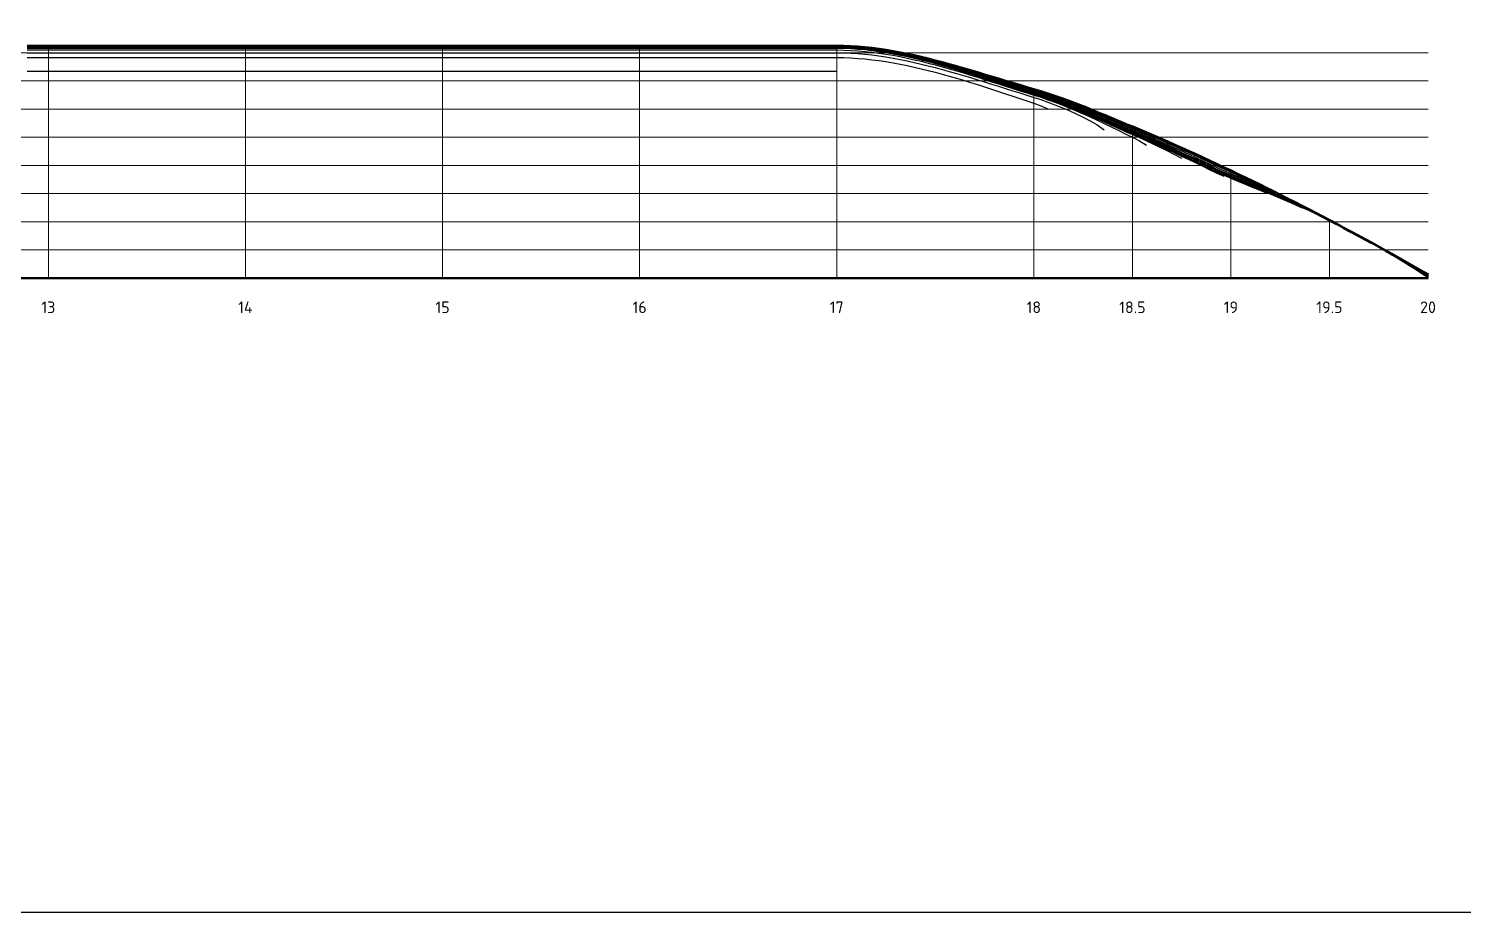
# Model space of a CAD drawing. Header units: millimetres. Extents: x 0 to 899, y -5 to 244.
# Drawn here: x 498.1 to 702.1, y 0 to 125.7 of the extents above; entities that cross this region are included whole.
import ezdxf
from ezdxf.enums import TextEntityAlignment as Align

# ---------------------------------------------------------------- set-up
doc = ezdxf.new("R2010")
doc.units = ezdxf.units.MM
for name, color, linetype in [('00_РАМКА', 7, 'Continuous'), ('01_ЛИНИИ', 7, 'Continuous'), ('04_ТЕКСТ', 7, 'Continuous')]:
    doc.layers.add(name, color=color, linetype=linetype)
doc.styles.add('ГОСТ', font='isocpeur.ttf')

msp = doc.modelspace()

# ---------------------------------------------------------------- linework, layer by layer
at = {"layer": '00_РАМКА'}
msp.add_lwpolyline([(0, 0), (899.16, 0), (899.16, 243.84), (0, 243.84)], close=True, dxfattribs=at)
at = {"layer": '01_ЛИНИИ', "color": 146, "lineweight": 30, "true_color": 0x1c5c8a}
for points in [[(497.86, 123.3), (498.87, 123.3), (499.87, 123.3), (500.87, 123.3), (501.87, 123.3), (502.87, 123.3), (503.87, 123.3), (504.87, 123.3), (505.87, 123.3), (506.88, 123.3), (507.88, 123.3), (508.88, 123.3), (509.88, 123.3), (510.88, 123.3), (511.88, 123.3), (512.88, 123.3), (513.88, 123.3), (514.89, 123.3), (515.89, 123.3), (516.89, 123.3), (517.89, 123.3), (518.89, 123.3), (519.89, 123.3), (520.89, 123.3), (521.89, 123.3), (522.9, 123.3), (523.9, 123.3), (524.9, 123.3), (525.9, 123.3), (526.9, 123.3), (527.9, 123.3), (528.9, 123.3), (529.9, 123.3), (530.9, 123.3), (531.91, 123.3), (532.91, 123.3), (533.91, 123.3), (534.91, 123.3), (535.91, 123.3), (536.91, 123.3), (537.91, 123.3), (538.91, 123.3), (539.92, 123.3), (540.92, 123.3), (541.92, 123.3), (542.92, 123.3), (543.92, 123.3), (544.92, 123.3), (545.92, 123.3), (546.92, 123.3), (547.93, 123.3), (548.93, 123.3), (549.93, 123.3), (550.93, 123.3), (551.93, 123.3), (552.93, 123.3), (553.93, 123.3), (554.93, 123.3), (555.94, 123.3), (556.94, 123.3), (557.94, 123.3), (558.94, 123.3), (559.94, 123.3), (560.94, 123.3), (561.94, 123.3), (562.94, 123.3), (563.95, 123.3), (564.95, 123.3), (565.95, 123.3), (566.95, 123.3), (567.95, 123.3), (568.95, 123.3), (569.95, 123.3), (570.95, 123.3), (571.95, 123.3), (572.96, 123.3), (573.96, 123.3), (574.96, 123.3), (575.96, 123.3), (576.96, 123.3), (577.96, 123.3), (578.96, 123.3), (579.96, 123.3), (580.97, 123.3), (581.97, 123.3), (582.97, 123.3), (583.97, 123.3), (584.97, 123.3), (585.97, 123.3), (586.97, 123.3), (587.97, 123.3), (588.98, 123.3), (589.98, 123.3), (590.98, 123.3), (591.98, 123.3), (592.98, 123.3), (593.98, 123.3), (594.98, 123.3), (595.98, 123.3), (596.99, 123.3), (597.99, 123.3), (598.99, 123.3), (599.99, 123.3), (600.99, 123.3), (601.99, 123.3), (602.99, 123.3), (603.99, 123.3), (605, 123.3), (606, 123.3), (607, 123.3), (608, 123.3), (609, 123.3), (610, 123.3), (611, 123.3), (612, 123.3), (613, 123.3), (614.01, 123.29), (615.01, 123.25), (616.01, 123.19), (617.01, 123.1), (618.01, 123), (619.01, 122.87), (620.01, 122.72), (621.01, 122.55), (622.02, 122.37), (623.02, 122.17), (624.02, 121.95), (625.02, 121.73), (626.02, 121.49), (627.02, 121.23), (628.02, 120.97), (629.02, 120.7), (630.03, 120.42), (631.03, 120.13), (632.03, 119.84), (633.03, 119.54), (634.03, 119.24), (635.03, 118.94), (636.03, 118.64), (637.03, 118.33), (638.04, 118.03), (639.04, 117.73), (640.04, 117.44), (641.04, 117.15), (642.04, 116.85), (643.04, 116.53), (644.04, 116.19), (645.04, 115.84), (646.05, 115.47), (647.05, 115.09), (648.05, 114.7), (649.05, 114.29), (650.05, 113.88), (651.05, 113.47), (652.05, 113.05), (653.05, 112.64), (654.05, 112.22), (655.06, 111.81), (656.06, 111.39), (657.06, 110.97), (658.06, 110.54), (659.06, 110.11), (660.06, 109.67), (661.06, 109.23), (662.06, 108.78), (663.07, 108.33), (664.07, 107.87), (665.07, 107.41), (666.07, 106.95), (667.07, 106.48), (668.07, 106.01), (669.07, 105.54), (670.07, 105.06), (671.08, 104.58), (672.08, 104.09), (673.08, 103.6), (674.08, 103.11), (675.08, 102.61), (676.08, 102.11), (677.08, 101.6), (678.08, 101.09), (679.09, 100.57), (680.09, 100.06), (681.09, 99.53), (682.09, 99.01), (683.09, 98.49), (684.09, 97.96), (685.09, 97.42), (686.09, 96.89), (687.1, 96.35), (688.1, 95.8), (689.1, 95.25), (690.1, 94.7), (691.1, 94.15), (692.1, 93.59), (693.1, 93.03), (694.1, 92.46), (695.1, 91.89), (696.11, 91.32), (697.11, 90.74)], [(497.86, 123.27), (498.87, 123.27), (499.87, 123.27), (500.87, 123.27), (501.87, 123.27), (502.87, 123.27), (503.87, 123.27), (504.87, 123.27), (505.87, 123.27), (506.88, 123.27), (507.88, 123.27), (508.88, 123.27), (509.88, 123.27), (510.88, 123.27), (511.88, 123.27), (512.88, 123.27), (513.88, 123.27), (514.89, 123.27), (515.89, 123.27), (516.89, 123.27), (517.89, 123.27), (518.89, 123.27), (519.89, 123.27), (520.89, 123.27), (521.89, 123.27), (522.9, 123.27), (523.9, 123.27), (524.9, 123.27), (525.9, 123.27), (526.9, 123.27), (527.9, 123.27), (528.9, 123.27), (529.9, 123.27), (530.9, 123.27), (531.91, 123.27), (532.91, 123.27), (533.91, 123.27), (534.91, 123.27), (535.91, 123.27), (536.91, 123.27), (537.91, 123.27), (538.91, 123.27), (539.92, 123.27), (540.92, 123.27), (541.92, 123.27), (542.92, 123.27), (543.92, 123.27), (544.92, 123.27), (545.92, 123.27), (546.92, 123.27), (547.93, 123.27), (548.93, 123.27), (549.93, 123.27), (550.93, 123.27), (551.93, 123.27), (552.93, 123.27), (553.93, 123.27), (554.93, 123.27), (555.94, 123.27), (556.94, 123.27), (557.94, 123.27), (558.94, 123.27), (559.94, 123.27), (560.94, 123.27), (561.94, 123.27), (562.94, 123.27), (563.95, 123.27), (564.95, 123.27), (565.95, 123.27), (566.95, 123.27), (567.95, 123.27), (568.95, 123.27), (569.95, 123.27), (570.95, 123.27), (571.95, 123.27), (572.96, 123.27), (573.96, 123.27), (574.96, 123.27), (575.96, 123.27), (576.96, 123.27), (577.96, 123.27), (578.96, 123.27), (579.96, 123.27), (580.97, 123.27), (581.97, 123.27), (582.97, 123.27), (583.97, 123.27), (584.97, 123.27), (585.97, 123.27), (586.97, 123.27), (587.97, 123.27), (588.98, 123.27), (589.98, 123.27), (590.98, 123.27), (591.98, 123.27), (592.98, 123.27), (593.98, 123.27), (594.98, 123.27), (595.98, 123.27), (596.99, 123.27), (597.99, 123.27), (598.99, 123.27), (599.99, 123.27), (600.99, 123.27), (601.99, 123.27), (602.99, 123.27), (603.99, 123.27), (605, 123.27), (606, 123.27), (607, 123.27), (608, 123.27), (609, 123.27), (610, 123.27), (611, 123.27), (612, 123.27), (613, 123.27), (614.01, 123.26), (615.01, 123.22), (616.01, 123.15), (617.01, 123.07), (618.01, 122.96), (619.01, 122.83), (620.01, 122.68), (621.01, 122.51), (622.02, 122.32), (623.02, 122.12), (624.02, 121.9), (625.02, 121.67), (626.02, 121.42), (627.02, 121.17), (628.02, 120.9), (629.02, 120.62), (630.03, 120.34), (631.03, 120.05), (632.03, 119.75), (633.03, 119.45), (634.03, 119.15), (635.03, 118.84), (636.03, 118.53), (637.03, 118.23), (638.04, 117.92), (639.04, 117.62), (640.04, 117.32), (641.04, 117.02), (642.04, 116.72), (643.04, 116.4), (644.04, 116.06), (645.04, 115.7), (646.05, 115.32), (647.05, 114.94), (648.05, 114.54), (649.05, 114.14), (650.05, 113.72), (651.05, 113.3), (652.05, 112.88), (653.05, 112.46), (654.05, 112.04), (655.06, 111.62), (656.06, 111.2), (657.06, 110.78), (658.06, 110.34), (659.06, 109.91), (660.06, 109.47), (661.06, 109.02), (662.06, 108.57), (663.07, 108.11), (664.07, 107.65), (665.07, 107.18), (666.07, 106.72), (667.07, 106.24), (668.07, 105.78), (669.07, 105.32), (670.07, 104.86), (671.08, 104.39), (672.08, 103.92), (673.08, 103.44), (674.08, 102.96), (675.08, 102.48), (676.08, 102), (677.08, 101.51), (678.08, 101.01), (679.09, 100.52), (680.09, 100.01), (681.09, 99.51), (682.09, 99), (683.09, 98.48), (684.09, 97.96), (685.09, 97.43), (686.09, 96.9), (687.1, 96.36), (688.1, 95.81), (689.1, 95.26), (690.1, 94.7), (691.1, 94.13), (692.1, 93.55), (693.1, 92.97), (694.1, 92.38), (695.1, 91.77), (696.11, 91.16), (697.11, 90.54)], [(497.86, 123.24), (498.87, 123.24), (499.87, 123.24), (500.87, 123.24), (501.87, 123.24), (502.87, 123.24), (503.87, 123.24), (504.87, 123.24), (505.87, 123.24), (506.88, 123.24), (507.88, 123.24), (508.88, 123.24), (509.88, 123.24), (510.88, 123.24), (511.88, 123.24), (512.88, 123.24), (513.88, 123.24), (514.89, 123.24), (515.89, 123.24), (516.89, 123.24), (517.89, 123.24), (518.89, 123.24), (519.89, 123.24), (520.89, 123.24), (521.89, 123.24), (522.9, 123.24), (523.9, 123.24), (524.9, 123.24), (525.9, 123.24), (526.9, 123.24), (527.9, 123.24), (528.9, 123.24), (529.9, 123.24), (530.9, 123.24), (531.91, 123.24), (532.91, 123.24), (533.91, 123.24), (534.91, 123.24), (535.91, 123.24), (536.91, 123.24), (537.91, 123.24), (538.91, 123.24), (539.92, 123.24), (540.92, 123.24), (541.92, 123.24), (542.92, 123.24), (543.92, 123.24), (544.92, 123.24), (545.92, 123.24), (546.92, 123.24), (547.93, 123.24), (548.93, 123.24), (549.93, 123.24), (550.93, 123.24), (551.93, 123.24), (552.93, 123.24), (553.93, 123.24), (554.93, 123.24), (555.94, 123.24), (556.94, 123.24), (557.94, 123.24), (558.94, 123.24), (559.94, 123.24), (560.94, 123.24), (561.94, 123.24), (562.94, 123.24), (563.95, 123.24), (564.95, 123.24), (565.95, 123.24), (566.95, 123.24), (567.95, 123.24), (568.95, 123.24), (569.95, 123.24), (570.95, 123.24), (571.95, 123.24), (572.96, 123.24), (573.96, 123.24), (574.96, 123.24), (575.96, 123.24), (576.96, 123.24), (577.96, 123.24), (578.96, 123.24), (579.96, 123.24), (580.97, 123.24), (581.97, 123.24), (582.97, 123.24), (583.97, 123.24), (584.97, 123.24), (585.97, 123.24), (586.97, 123.24), (587.97, 123.24), (588.98, 123.24), (589.98, 123.24), (590.98, 123.24), (591.98, 123.24), (592.98, 123.24), (593.98, 123.24), (594.98, 123.24), (595.98, 123.24), (596.99, 123.24), (597.99, 123.24), (598.99, 123.24), (599.99, 123.24), (600.99, 123.24), (601.99, 123.24), (602.99, 123.24), (603.99, 123.24), (605, 123.24), (606, 123.24), (607, 123.24), (608, 123.24), (609, 123.24), (610, 123.24), (611, 123.24), (612, 123.24), (613, 123.24), (614.01, 123.22), (615.01, 123.18), (616.01, 123.12), (617.01, 123.03), (618.01, 122.92), (619.01, 122.79), (620.01, 122.63), (621.01, 122.46), (622.02, 122.27), (623.02, 122.07), (624.02, 121.85), (625.02, 121.61), (626.02, 121.36), (627.02, 121.1), (628.02, 120.83), (629.02, 120.55), (630.03, 120.26), (631.03, 119.97), (632.03, 119.67), (633.03, 119.36), (634.03, 119.05), (635.03, 118.74), (636.03, 118.43), (637.03, 118.12), (638.04, 117.81), (639.04, 117.5), (640.04, 117.2), (641.04, 116.9), (642.04, 116.59), (643.04, 116.27), (644.04, 115.92), (645.04, 115.56), (646.05, 115.18), (647.05, 114.79), (648.05, 114.39), (649.05, 113.98), (650.05, 113.56), (651.05, 113.14), (652.05, 112.71), (653.05, 112.28), (654.05, 111.86), (655.06, 111.44), (656.06, 111.01), (657.06, 110.58), (658.06, 110.15), (659.06, 109.71), (660.06, 109.26), (661.06, 108.81), (662.06, 108.35), (663.07, 107.89), (664.07, 107.42), (665.07, 106.96), (666.07, 106.48), (667.07, 106.01), (668.07, 105.56), (669.07, 105.11), (670.07, 104.65), (671.08, 104.2), (672.08, 103.74), (673.08, 103.28), (674.08, 102.82), (675.08, 102.35), (676.08, 101.89), (677.08, 101.41), (678.08, 100.94), (679.09, 100.46), (680.09, 99.97), (681.09, 99.48), (682.09, 98.98), (683.09, 98.48), (684.09, 97.96), (685.09, 97.44), (686.09, 96.91), (687.1, 96.37), (688.1, 95.82), (689.1, 95.26), (690.1, 94.69), (691.1, 94.11), (692.1, 93.52), (693.1, 92.91), (694.1, 92.29), (695.1, 91.66), (696.11, 91.01), (697.11, 90.34)], [(497.86, 123.2), (498.87, 123.2), (499.87, 123.2), (500.87, 123.2), (501.87, 123.2), (502.87, 123.2), (503.87, 123.2), (504.87, 123.2), (505.87, 123.2), (506.88, 123.2), (507.88, 123.2), (508.88, 123.2), (509.88, 123.2), (510.88, 123.2), (511.88, 123.2), (512.88, 123.2), (513.88, 123.2), (514.89, 123.2), (515.89, 123.2), (516.89, 123.2), (517.89, 123.2), (518.89, 123.2), (519.89, 123.2), (520.89, 123.2), (521.89, 123.2), (522.9, 123.2), (523.9, 123.2), (524.9, 123.2), (525.9, 123.2), (526.9, 123.2), (527.9, 123.2), (528.9, 123.2), (529.9, 123.2), (530.9, 123.2), (531.91, 123.2), (532.91, 123.2), (533.91, 123.2), (534.91, 123.2), (535.91, 123.2), (536.91, 123.2), (537.91, 123.2), (538.91, 123.2), (539.92, 123.2), (540.92, 123.2), (541.92, 123.2), (542.92, 123.2), (543.92, 123.2), (544.92, 123.2), (545.92, 123.2), (546.92, 123.2), (547.93, 123.2), (548.93, 123.2), (549.93, 123.2), (550.93, 123.2), (551.93, 123.2), (552.93, 123.2), (553.93, 123.2), (554.93, 123.2), (555.94, 123.2), (556.94, 123.2), (557.94, 123.2), (558.94, 123.2), (559.94, 123.2), (560.94, 123.2), (561.94, 123.2), (562.94, 123.2), (563.95, 123.2), (564.95, 123.2), (565.95, 123.2), (566.95, 123.2), (567.95, 123.2), (568.95, 123.2), (569.95, 123.2), (570.95, 123.2), (571.95, 123.2), (572.96, 123.2), (573.96, 123.2), (574.96, 123.2), (575.96, 123.2), (576.96, 123.2), (577.96, 123.2), (578.96, 123.2), (579.96, 123.2), (580.97, 123.2), (581.97, 123.2), (582.97, 123.2), (583.97, 123.2), (584.97, 123.2), (585.97, 123.2), (586.97, 123.2), (587.97, 123.2), (588.98, 123.2), (589.98, 123.2), (590.98, 123.2), (591.98, 123.2), (592.98, 123.2), (593.98, 123.2), (594.98, 123.2), (595.98, 123.2), (596.99, 123.2), (597.99, 123.2), (598.99, 123.2), (599.99, 123.2), (600.99, 123.2), (601.99, 123.2), (602.99, 123.2), (603.99, 123.2), (605, 123.2), (606, 123.2), (607, 123.2), (608, 123.2), (609, 123.2), (610, 123.2), (611, 123.2), (612, 123.2), (613, 123.2), (614.01, 123.19), (615.01, 123.15), (616.01, 123.08), (617.01, 122.99), (618.01, 122.88), (619.01, 122.75), (620.01, 122.59), (621.01, 122.42), (622.02, 122.22), (623.02, 122.02), (624.02, 121.79), (625.02, 121.55), (626.02, 121.3), (627.02, 121.04), (628.02, 120.76), (629.02, 120.48), (630.03, 120.18), (631.03, 119.88), (632.03, 119.58), (633.03, 119.27), (634.03, 118.96), (635.03, 118.64), (636.03, 118.33), (637.03, 118.01), (638.04, 117.7), (639.04, 117.38), (640.04, 117.08), (641.04, 116.78), (642.04, 116.47), (643.04, 116.13), (644.04, 115.78), (645.04, 115.42), (646.05, 115.04), (647.05, 114.64), (648.05, 114.23), (649.05, 113.82), (650.05, 113.4), (651.05, 112.97), (652.05, 112.54), (653.05, 112.11), (654.05, 111.68), (655.06, 111.25), (656.06, 110.82), (657.06, 110.39), (658.06, 109.95), (659.06, 109.5), (660.06, 109.05), (661.06, 108.6), (662.06, 108.14), (663.07, 107.67), (664.07, 107.2), (665.07, 106.73), (666.07, 106.25), (667.07, 105.77), (668.07, 105.33), (669.07, 104.89), (670.07, 104.45), (671.08, 104.01), (672.08, 103.56), (673.08, 103.12), (674.08, 102.68), (675.08, 102.23), (676.08, 101.78), (677.08, 101.32), (678.08, 100.86), (679.09, 100.4), (680.09, 99.93), (681.09, 99.45), (682.09, 98.97), (683.09, 98.47), (684.09, 97.97), (685.09, 97.45), (686.09, 96.92), (687.1, 96.38), (688.1, 95.83), (689.1, 95.26), (690.1, 94.68), (691.1, 94.09), (692.1, 93.48)], [(497.86, 123.18), (498.87, 123.18), (499.87, 123.18), (500.87, 123.18), (501.87, 123.18), (502.87, 123.18), (503.87, 123.18), (504.87, 123.18), (505.87, 123.18), (506.88, 123.18), (507.88, 123.18), (508.88, 123.18), (509.88, 123.18), (510.88, 123.18), (511.88, 123.18), (512.88, 123.18), (513.88, 123.18), (514.89, 123.18), (515.89, 123.18), (516.89, 123.18), (517.89, 123.18), (518.89, 123.18), (519.89, 123.18), (520.89, 123.18), (521.89, 123.18), (522.9, 123.18), (523.9, 123.18), (524.9, 123.18), (525.9, 123.18), (526.9, 123.18), (527.9, 123.18), (528.9, 123.18), (529.9, 123.18), (530.9, 123.18), (531.91, 123.18), (532.91, 123.18), (533.91, 123.18), (534.91, 123.18), (535.91, 123.18), (536.91, 123.18), (537.91, 123.18), (538.91, 123.18), (539.92, 123.18), (540.92, 123.18), (541.92, 123.18), (542.92, 123.18), (543.92, 123.18), (544.92, 123.18), (545.92, 123.18), (546.92, 123.18), (547.93, 123.18), (548.93, 123.18), (549.93, 123.18), (550.93, 123.18), (551.93, 123.18), (552.93, 123.18), (553.93, 123.18), (554.93, 123.18), (555.94, 123.18), (556.94, 123.18), (557.94, 123.18), (558.94, 123.18), (559.94, 123.18), (560.94, 123.18), (561.94, 123.18), (562.94, 123.18), (563.95, 123.18), (564.95, 123.18), (565.95, 123.18), (566.95, 123.18), (567.95, 123.18), (568.95, 123.18), (569.95, 123.18), (570.95, 123.18), (571.95, 123.18), (572.96, 123.18), (573.96, 123.18), (574.96, 123.18), (575.96, 123.18), (576.96, 123.18), (577.96, 123.18), (578.96, 123.18), (579.96, 123.18), (580.97, 123.18), (581.97, 123.18), (582.97, 123.18), (583.97, 123.18), (584.97, 123.18), (585.97, 123.18), (586.97, 123.18), (587.97, 123.18), (588.98, 123.18), (589.98, 123.18), (590.98, 123.18), (591.98, 123.18), (592.98, 123.18), (593.98, 123.18), (594.98, 123.18), (595.98, 123.18), (596.99, 123.18), (597.99, 123.18), (598.99, 123.18), (599.99, 123.18), (600.99, 123.18), (601.99, 123.18), (602.99, 123.18), (603.99, 123.18), (605, 123.18), (606, 123.18), (607, 123.18), (608, 123.18), (609, 123.18), (610, 123.18), (611, 123.18), (612, 123.18), (613, 123.18), (614.01, 123.16), (615.01, 123.12), (616.01, 123.06), (617.01, 122.97), (618.01, 122.85), (619.01, 122.72), (620.01, 122.56), (621.01, 122.38), (622.02, 122.19), (623.02, 121.98), (624.02, 121.75), (625.02, 121.51), (626.02, 121.25), (627.02, 120.99), (628.02, 120.71), (629.02, 120.42), (630.03, 120.13), (631.03, 119.82), (632.03, 119.51), (633.03, 119.2), (634.03, 118.88), (635.03, 118.57), (636.03, 118.25), (637.03, 117.93), (638.04, 117.61), (639.04, 117.3), (640.04, 116.99), (641.04, 116.68), (642.04, 116.37), (643.04, 116.04), (644.04, 115.68), (645.04, 115.31), (646.05, 114.93), (647.05, 114.53), (648.05, 114.12), (649.05, 113.7), (650.05, 113.28), (651.05, 112.84), (652.05, 112.41), (653.05, 111.98), (654.05, 111.54), (655.06, 111.11), (656.06, 110.68), (657.06, 110.24), (658.06, 109.8), (659.06, 109.35), (660.06, 108.9), (661.06, 108.44), (662.06, 107.97), (663.07, 107.51), (664.07, 107.03), (665.07, 106.56), (666.07, 106.08), (667.07, 105.59), (668.07, 105.16), (669.07, 104.73), (670.07, 104.3), (671.08, 103.86), (672.08, 103.43), (673.08, 103), (674.08, 102.57), (675.08, 102.13), (676.08, 101.69), (677.08, 101.25), (678.08, 100.81), (679.09, 100.36), (680.09, 99.9), (681.09, 99.43), (682.09, 98.96), (683.09, 98.47), (684.09, 97.97), (685.09, 97.46), (686.09, 96.93)], [(497.86, 123.15), (498.87, 123.15), (499.87, 123.15), (500.87, 123.15), (501.87, 123.15), (502.87, 123.15), (503.87, 123.15), (504.87, 123.15), (505.87, 123.15), (506.88, 123.15), (507.88, 123.15), (508.88, 123.15), (509.88, 123.15), (510.88, 123.15), (511.88, 123.15), (512.88, 123.15), (513.88, 123.15), (514.89, 123.15), (515.89, 123.15), (516.89, 123.15), (517.89, 123.15), (518.89, 123.15), (519.89, 123.15), (520.89, 123.15), (521.89, 123.15), (522.9, 123.15), (523.9, 123.15), (524.9, 123.15), (525.9, 123.15), (526.9, 123.15), (527.9, 123.15), (528.9, 123.15), (529.9, 123.15), (530.9, 123.15), (531.91, 123.15), (532.91, 123.15), (533.91, 123.15), (534.91, 123.15), (535.91, 123.15), (536.91, 123.15), (537.91, 123.15), (538.91, 123.15), (539.92, 123.15), (540.92, 123.15), (541.92, 123.15), (542.92, 123.15), (543.92, 123.15), (544.92, 123.15), (545.92, 123.15), (546.92, 123.15), (547.93, 123.15), (548.93, 123.15), (549.93, 123.15), (550.93, 123.15), (551.93, 123.15), (552.93, 123.15), (553.93, 123.15), (554.93, 123.15), (555.94, 123.15), (556.94, 123.15), (557.94, 123.15), (558.94, 123.15), (559.94, 123.15), (560.94, 123.15), (561.94, 123.15), (562.94, 123.15), (563.95, 123.15), (564.95, 123.15), (565.95, 123.15), (566.95, 123.15), (567.95, 123.15), (568.95, 123.15), (569.95, 123.15), (570.95, 123.15), (571.95, 123.15), (572.96, 123.15), (573.96, 123.15), (574.96, 123.15), (575.96, 123.15), (576.96, 123.15), (577.96, 123.15), (578.96, 123.15), (579.96, 123.15), (580.97, 123.15), (581.97, 123.15), (582.97, 123.15), (583.97, 123.15), (584.97, 123.15), (585.97, 123.15), (586.97, 123.15), (587.97, 123.15), (588.98, 123.15), (589.98, 123.15), (590.98, 123.15), (591.98, 123.15), (592.98, 123.15), (593.98, 123.15), (594.98, 123.15), (595.98, 123.15), (596.99, 123.15), (597.99, 123.15), (598.99, 123.15), (599.99, 123.15), (600.99, 123.15), (601.99, 123.15), (602.99, 123.15), (603.99, 123.15), (605, 123.15), (606, 123.15), (607, 123.15), (608, 123.15), (609, 123.15), (610, 123.15), (611, 123.15), (612, 123.15), (613, 123.15), (614.01, 123.14), (615.01, 123.1), (616.01, 123.03), (617.01, 122.94), (618.01, 122.82), (619.01, 122.69), (620.01, 122.53), (621.01, 122.35), (622.02, 122.15), (623.02, 121.94), (624.02, 121.71), (625.02, 121.46), (626.02, 121.21), (627.02, 120.94), (628.02, 120.66), (629.02, 120.37), (630.03, 120.07), (631.03, 119.76), (632.03, 119.45), (633.03, 119.13), (634.03, 118.81), (635.03, 118.49), (636.03, 118.17), (637.03, 117.85), (638.04, 117.53), (639.04, 117.21), (640.04, 116.9), (641.04, 116.59), (642.04, 116.27), (643.04, 115.94), (644.04, 115.58), (645.04, 115.21), (646.05, 114.82), (647.05, 114.42), (648.05, 114), (649.05, 113.58), (650.05, 113.15), (651.05, 112.72), (652.05, 112.28), (653.05, 111.84), (654.05, 111.41), (655.06, 110.97), (656.06, 110.54), (657.06, 110.1), (658.06, 109.65), (659.06, 109.2), (660.06, 108.74), (661.06, 108.28), (662.06, 107.81), (663.07, 107.34), (664.07, 106.86), (665.07, 106.38), (666.07, 105.9), (667.07, 105.41), (668.07, 104.99), (669.07, 104.57), (670.07, 104.14), (671.08, 103.72), (672.08, 103.3), (673.08, 102.88), (674.08, 102.46), (675.08, 102.04), (676.08, 101.61), (677.08, 101.18), (678.08, 100.75), (679.09, 100.31)], [(497.86, 123.14), (498.87, 123.14), (499.87, 123.14), (500.87, 123.14), (501.87, 123.14), (502.87, 123.14), (503.87, 123.14), (504.87, 123.14), (505.87, 123.14), (506.88, 123.14), (507.88, 123.14), (508.88, 123.14), (509.88, 123.14), (510.88, 123.14), (511.88, 123.14), (512.88, 123.14), (513.88, 123.14), (514.89, 123.14), (515.89, 123.14), (516.89, 123.14), (517.89, 123.14), (518.89, 123.14), (519.89, 123.14), (520.89, 123.14), (521.89, 123.14), (522.9, 123.14), (523.9, 123.14), (524.9, 123.14), (525.9, 123.14), (526.9, 123.14), (527.9, 123.14), (528.9, 123.14), (529.9, 123.14), (530.9, 123.14), (531.91, 123.14), (532.91, 123.14), (533.91, 123.14), (534.91, 123.14), (535.91, 123.14), (536.91, 123.14), (537.91, 123.14), (538.91, 123.14), (539.92, 123.14), (540.92, 123.14), (541.92, 123.14), (542.92, 123.14), (543.92, 123.14), (544.92, 123.14), (545.92, 123.14), (546.92, 123.14), (547.93, 123.14), (548.93, 123.14), (549.93, 123.14), (550.93, 123.14), (551.93, 123.14), (552.93, 123.14), (553.93, 123.14), (554.93, 123.14), (555.94, 123.14), (556.94, 123.14), (557.94, 123.14), (558.94, 123.14), (559.94, 123.14), (560.94, 123.14), (561.94, 123.14), (562.94, 123.14), (563.95, 123.14), (564.95, 123.14), (565.95, 123.14), (566.95, 123.14), (567.95, 123.14), (568.95, 123.14), (569.95, 123.14), (570.95, 123.14), (571.95, 123.14), (572.96, 123.14), (573.96, 123.14), (574.96, 123.14), (575.96, 123.14), (576.96, 123.14), (577.96, 123.14), (578.96, 123.14), (579.96, 123.14), (580.97, 123.14), (581.97, 123.14), (582.97, 123.14), (583.97, 123.14), (584.97, 123.14), (585.97, 123.14), (586.97, 123.14), (587.97, 123.14), (588.98, 123.14), (589.98, 123.14), (590.98, 123.14), (591.98, 123.14), (592.98, 123.14), (593.98, 123.14), (594.98, 123.14), (595.98, 123.14), (596.99, 123.14), (597.99, 123.14), (598.99, 123.14), (599.99, 123.14), (600.99, 123.14), (601.99, 123.14), (602.99, 123.14), (603.99, 123.14), (605, 123.14), (606, 123.14), (607, 123.14), (608, 123.14), (609, 123.14), (610, 123.14), (611, 123.14), (612, 123.14), (613, 123.14), (614.01, 123.12), (615.01, 123.08), (616.01, 123.01), (617.01, 122.92), (618.01, 122.8), (619.01, 122.67), (620.01, 122.51), (621.01, 122.33), (622.02, 122.13), (623.02, 121.91), (624.02, 121.68), (625.02, 121.44), (626.02, 121.18), (627.02, 120.9), (628.02, 120.62), (629.02, 120.33), (630.03, 120.03), (631.03, 119.72), (632.03, 119.41), (633.03, 119.09), (634.03, 118.77), (635.03, 118.44), (636.03, 118.12), (637.03, 117.79), (638.04, 117.47), (639.04, 117.15), (640.04, 116.84), (641.04, 116.53), (642.04, 116.21), (643.04, 115.87), (644.04, 115.51), (645.04, 115.14), (646.05, 114.75), (647.05, 114.34), (648.05, 113.93), (649.05, 113.5), (650.05, 113.07), (651.05, 112.64), (652.05, 112.2), (653.05, 111.76), (654.05, 111.32), (655.06, 110.88), (656.06, 110.45), (657.06, 110), (658.06, 109.55), (659.06, 109.1), (660.06, 108.64), (661.06, 108.17), (662.06, 107.7), (663.07, 107.23), (664.07, 106.75), (665.07, 106.27), (666.07, 105.79), (667.07, 105.3), (668.07, 104.88), (669.07, 104.46), (670.07, 104.04), (671.08, 103.63), (672.08, 103.21), (673.08, 102.8), (674.08, 102.39)], [(497.86, 123.12), (498.87, 123.12), (499.87, 123.12), (500.87, 123.12), (501.87, 123.12), (502.87, 123.12), (503.87, 123.12), (504.87, 123.12), (505.87, 123.12), (506.88, 123.12), (507.88, 123.12), (508.88, 123.12), (509.88, 123.12), (510.88, 123.12), (511.88, 123.12), (512.88, 123.12), (513.88, 123.12), (514.89, 123.12), (515.89, 123.12), (516.89, 123.12), (517.89, 123.12), (518.89, 123.12), (519.89, 123.12), (520.89, 123.12), (521.89, 123.12), (522.9, 123.12), (523.9, 123.12), (524.9, 123.12), (525.9, 123.12), (526.9, 123.12), (527.9, 123.12), (528.9, 123.12), (529.9, 123.12), (530.9, 123.12), (531.91, 123.12), (532.91, 123.12), (533.91, 123.12), (534.91, 123.12), (535.91, 123.12), (536.91, 123.12), (537.91, 123.12), (538.91, 123.12), (539.92, 123.12), (540.92, 123.12), (541.92, 123.12), (542.92, 123.12), (543.92, 123.12), (544.92, 123.12), (545.92, 123.12), (546.92, 123.12), (547.93, 123.12), (548.93, 123.12), (549.93, 123.12), (550.93, 123.12), (551.93, 123.12), (552.93, 123.12), (553.93, 123.12), (554.93, 123.12), (555.94, 123.12), (556.94, 123.12), (557.94, 123.12), (558.94, 123.12), (559.94, 123.12), (560.94, 123.12), (561.94, 123.12), (562.94, 123.12), (563.95, 123.12), (564.95, 123.12), (565.95, 123.12), (566.95, 123.12), (567.95, 123.12), (568.95, 123.12), (569.95, 123.12), (570.95, 123.12), (571.95, 123.12), (572.96, 123.12), (573.96, 123.12), (574.96, 123.12), (575.96, 123.12), (576.96, 123.12), (577.96, 123.12), (578.96, 123.12), (579.96, 123.12), (580.97, 123.12), (581.97, 123.12), (582.97, 123.12), (583.97, 123.12), (584.97, 123.12), (585.97, 123.12), (586.97, 123.12), (587.97, 123.12), (588.98, 123.12), (589.98, 123.12), (590.98, 123.12), (591.98, 123.12), (592.98, 123.12), (593.98, 123.12), (594.98, 123.12), (595.98, 123.12), (596.99, 123.12), (597.99, 123.12), (598.99, 123.12), (599.99, 123.12), (600.99, 123.12), (601.99, 123.12), (602.99, 123.12), (603.99, 123.12), (605, 123.12), (606, 123.12), (607, 123.12), (608, 123.12), (609, 123.12), (610, 123.12), (611, 123.12), (612, 123.12), (613, 123.12), (614.01, 123.1), (615.01, 123.06), (616.01, 122.99), (617.01, 122.9), (618.01, 122.78), (619.01, 122.64), (620.01, 122.48), (621.01, 122.3), (622.02, 122.1), (623.02, 121.89), (624.02, 121.65), (625.02, 121.41), (626.02, 121.14), (627.02, 120.87), (628.02, 120.59), (629.02, 120.29), (630.03, 119.99), (631.03, 119.68), (632.03, 119.36), (633.03, 119.04), (634.03, 118.72), (635.03, 118.39), (636.03, 118.07), (637.03, 117.74), (638.04, 117.41), (639.04, 117.09), (640.04, 116.78), (641.04, 116.46), (642.04, 116.14), (643.04, 115.8), (644.04, 115.44), (645.04, 115.07), (646.05, 114.67), (647.05, 114.27), (648.05, 113.85), (649.05, 113.42), (650.05, 112.99), (651.05, 112.55), (652.05, 112.11), (653.05, 111.67), (654.05, 111.23), (655.06, 110.79), (656.06, 110.35), (657.06, 109.91), (658.06, 109.45), (659.06, 109), (660.06, 108.54), (661.06, 108.07), (662.06, 107.6), (663.07, 107.12), (664.07, 106.64), (665.07, 106.16), (666.07, 105.67), (667.07, 105.18), (668.07, 104.76)], [(497.86, 122.97), (498.87, 122.97), (499.87, 122.97), (500.87, 122.97), (501.87, 122.97), (502.87, 122.97), (503.87, 122.97), (504.87, 122.97), (505.87, 122.97), (506.88, 122.97), (507.88, 122.97), (508.88, 122.97), (509.88, 122.97), (510.88, 122.97), (511.88, 122.97), (512.88, 122.97), (513.88, 122.97), (514.89, 122.97), (515.89, 122.97), (516.89, 122.97), (517.89, 122.97), (518.89, 122.97), (519.89, 122.97), (520.89, 122.97), (521.89, 122.97), (522.9, 122.97), (523.9, 122.97), (524.9, 122.97), (525.9, 122.97), (526.9, 122.97), (527.9, 122.97), (528.9, 122.97), (529.9, 122.97), (530.9, 122.97), (531.91, 122.97), (532.91, 122.97), (533.91, 122.97), (534.91, 122.97), (535.91, 122.97), (536.91, 122.97), (537.91, 122.97), (538.91, 122.97), (539.92, 122.97), (540.92, 122.97), (541.92, 122.97), (542.92, 122.97), (543.92, 122.97), (544.92, 122.97), (545.92, 122.97), (546.92, 122.97), (547.93, 122.97), (548.93, 122.97), (549.93, 122.97), (550.93, 122.97), (551.93, 122.97), (552.93, 122.97), (553.93, 122.97), (554.93, 122.97), (555.94, 122.97), (556.94, 122.97), (557.94, 122.97), (558.94, 122.97), (559.94, 122.97), (560.94, 122.97), (561.94, 122.97), (562.94, 122.97), (563.95, 122.97), (564.95, 122.97), (565.95, 122.97), (566.95, 122.97), (567.95, 122.97), (568.95, 122.97), (569.95, 122.97), (570.95, 122.97), (571.95, 122.97), (572.96, 122.97), (573.96, 122.97), (574.96, 122.97), (575.96, 122.97), (576.96, 122.97), (577.96, 122.97), (578.96, 122.97), (579.96, 122.97), (580.97, 122.97), (581.97, 122.97), (582.97, 122.97), (583.97, 122.97), (584.97, 122.97), (585.97, 122.97), (586.97, 122.97), (587.97, 122.97), (588.98, 122.97), (589.98, 122.97), (590.98, 122.97), (591.98, 122.97), (592.98, 122.97), (593.98, 122.97), (594.98, 122.97), (595.98, 122.97), (596.99, 122.97), (597.99, 122.97), (598.99, 122.97), (599.99, 122.97), (600.99, 122.97), (601.99, 122.97), (602.99, 122.97), (603.99, 122.97), (605, 122.97), (606, 122.97), (607, 122.97), (608, 122.97), (609, 122.97), (610, 122.97), (611, 122.97), (612, 122.97), (613, 122.97), (614.01, 122.95), (615.01, 122.91), (616.01, 122.85), (617.01, 122.76), (618.01, 122.65), (619.01, 122.51), (620.01, 122.36), (621.01, 122.18), (622.02, 121.99), (623.02, 121.78), (624.02, 121.56), (625.02, 121.31), (626.02, 121.06), (627.02, 120.79), (628.02, 120.51), (629.02, 120.22), (630.03, 119.93), (631.03, 119.62), (632.03, 119.31), (633.03, 118.99), (634.03, 118.67), (635.03, 118.34), (636.03, 118.01), (637.03, 117.68), (638.04, 117.36), (639.04, 117.03), (640.04, 116.72), (641.04, 116.4), (642.04, 116.08), (643.04, 115.74), (644.04, 115.38), (645.04, 115), (646.05, 114.6), (647.05, 114.19), (648.05, 113.77), (649.05, 113.35), (650.05, 112.91), (651.05, 112.47), (652.05, 112.02), (653.05, 111.58), (654.05, 111.13), (655.06, 110.69), (656.06, 110.24), (657.06, 109.79), (658.06, 109.32), (659.06, 108.85), (660.06, 108.37), (661.06, 107.86), (662.06, 107.32)], [(497.86, 122.71), (498.87, 122.71), (499.87, 122.71), (500.87, 122.71), (501.87, 122.71), (502.87, 122.71), (503.87, 122.71), (504.87, 122.71), (505.87, 122.71), (506.88, 122.71), (507.88, 122.71), (508.88, 122.71), (509.88, 122.71), (510.88, 122.71), (511.88, 122.71), (512.88, 122.71), (513.88, 122.71), (514.89, 122.71), (515.89, 122.71), (516.89, 122.71), (517.89, 122.71), (518.89, 122.71), (519.89, 122.71), (520.89, 122.71), (521.89, 122.71), (522.9, 122.71), (523.9, 122.71), (524.9, 122.71), (525.9, 122.71), (526.9, 122.71), (527.9, 122.71), (528.9, 122.71), (529.9, 122.71), (530.9, 122.71), (531.91, 122.71), (532.91, 122.71), (533.91, 122.71), (534.91, 122.71), (535.91, 122.71), (536.91, 122.71), (537.91, 122.71), (538.91, 122.71), (539.92, 122.71), (540.92, 122.71), (541.92, 122.71), (542.92, 122.71), (543.92, 122.71), (544.92, 122.71), (545.92, 122.71), (546.92, 122.71), (547.93, 122.71), (548.93, 122.71), (549.93, 122.71), (550.93, 122.71), (551.93, 122.71), (552.93, 122.71), (553.93, 122.71), (554.93, 122.71), (555.94, 122.71), (556.94, 122.71), (557.94, 122.71), (558.94, 122.71), (559.94, 122.71), (560.94, 122.71), (561.94, 122.71), (562.94, 122.71), (563.95, 122.71), (564.95, 122.71), (565.95, 122.71), (566.95, 122.71), (567.95, 122.71), (568.95, 122.71), (569.95, 122.71), (570.95, 122.71), (571.95, 122.71), (572.96, 122.71), (573.96, 122.71), (574.96, 122.71), (575.96, 122.71), (576.96, 122.71), (577.96, 122.71), (578.96, 122.71), (579.96, 122.71), (580.97, 122.71), (581.97, 122.71), (582.97, 122.71), (583.97, 122.71), (584.97, 122.71), (585.97, 122.71), (586.97, 122.71), (587.97, 122.71), (588.98, 122.71), (589.98, 122.71), (590.98, 122.71), (591.98, 122.71), (592.98, 122.71), (593.98, 122.71), (594.98, 122.71), (595.98, 122.71), (596.99, 122.71), (597.99, 122.71), (598.99, 122.71), (599.99, 122.71), (600.99, 122.71), (601.99, 122.71), (602.99, 122.71), (603.99, 122.71), (605, 122.71), (606, 122.71), (607, 122.71), (608, 122.71), (609, 122.71), (610, 122.71), (611, 122.71), (612, 122.71), (613, 122.71), (614.01, 122.7), (615.01, 122.66), (616.01, 122.6), (617.01, 122.51), (618.01, 122.4), (619.01, 122.27), (620.01, 122.12), (621.01, 121.95), (622.02, 121.76), (623.02, 121.55), (624.02, 121.33), (625.02, 121.1), (626.02, 120.85), (627.02, 120.59), (628.02, 120.32), (629.02, 120.03), (630.03, 119.74), (631.03, 119.44), (632.03, 119.14), (633.03, 118.83), (634.03, 118.51), (635.03, 118.19), (636.03, 117.88), (637.03, 117.56), (638.04, 117.24), (639.04, 116.92), (640.04, 116.61), (641.04, 116.3), (642.04, 115.98), (643.04, 115.64), (644.04, 115.27), (645.04, 114.89), (646.05, 114.48), (647.05, 114.06), (648.05, 113.63), (649.05, 113.18), (650.05, 112.72), (651.05, 112.25), (652.05, 111.78), (653.05, 111.29), (654.05, 110.8), (655.06, 110.3), (656.06, 109.78), (657.06, 109.18)], [(497.86, 122.3), (498.87, 122.3), (499.87, 122.3), (500.87, 122.3), (501.87, 122.3), (502.87, 122.3), (503.87, 122.3), (504.87, 122.3), (505.87, 122.3), (506.88, 122.3), (507.88, 122.3), (508.88, 122.3), (509.88, 122.3), (510.88, 122.3), (511.88, 122.3), (512.88, 122.3), (513.88, 122.3), (514.89, 122.3), (515.89, 122.3), (516.89, 122.3), (517.89, 122.3), (518.89, 122.3), (519.89, 122.3), (520.89, 122.3), (521.89, 122.3), (522.9, 122.3), (523.9, 122.3), (524.9, 122.3), (525.9, 122.3), (526.9, 122.3), (527.9, 122.3), (528.9, 122.3), (529.9, 122.3), (530.9, 122.3), (531.91, 122.3), (532.91, 122.3), (533.91, 122.3), (534.91, 122.3), (535.91, 122.3), (536.91, 122.3), (537.91, 122.3), (538.91, 122.3), (539.92, 122.3), (540.92, 122.3), (541.92, 122.3), (542.92, 122.3), (543.92, 122.3), (544.92, 122.3), (545.92, 122.3), (546.92, 122.3), (547.93, 122.3), (548.93, 122.3), (549.93, 122.3), (550.93, 122.3), (551.93, 122.3), (552.93, 122.3), (553.93, 122.3), (554.93, 122.3), (555.94, 122.3), (556.94, 122.3), (557.94, 122.3), (558.94, 122.3), (559.94, 122.3), (560.94, 122.3), (561.94, 122.3), (562.94, 122.3), (563.95, 122.3), (564.95, 122.3), (565.95, 122.3), (566.95, 122.3), (567.95, 122.3), (568.95, 122.3), (569.95, 122.3), (570.95, 122.3), (571.95, 122.3), (572.96, 122.3), (573.96, 122.3), (574.96, 122.3), (575.96, 122.3), (576.96, 122.3), (577.96, 122.3), (578.96, 122.3), (579.96, 122.3), (580.97, 122.3), (581.97, 122.3), (582.97, 122.3), (583.97, 122.3), (584.97, 122.3), (585.97, 122.3), (586.97, 122.3), (587.97, 122.3), (588.98, 122.3), (589.98, 122.3), (590.98, 122.3), (591.98, 122.3), (592.98, 122.3), (593.98, 122.3), (594.98, 122.3), (595.98, 122.3), (596.99, 122.3), (597.99, 122.3), (598.99, 122.3), (599.99, 122.3), (600.99, 122.3), (601.99, 122.3), (602.99, 122.3), (603.99, 122.3), (605, 122.3), (606, 122.3), (607, 122.3), (608, 122.3), (609, 122.3), (610, 122.3), (611, 122.3), (612, 122.3), (613, 122.3), (614.01, 122.29), (615.01, 122.25), (616.01, 122.19), (617.01, 122.1), (618.01, 122), (619.01, 121.87), (620.01, 121.72), (621.01, 121.55), (622.02, 121.36), (623.02, 121.16), (624.02, 120.94), (625.02, 120.71), (626.02, 120.47), (627.02, 120.21), (628.02, 119.94), (629.02, 119.66), (630.03, 119.38), (631.03, 119.08), (632.03, 118.78), (633.03, 118.48), (634.03, 118.17), (635.03, 117.85), (636.03, 117.54), (637.03, 117.22), (638.04, 116.91), (639.04, 116.59), (640.04, 116.28), (641.04, 115.97), (642.04, 115.65), (643.04, 115.3), (644.04, 114.92), (645.04, 114.52), (646.05, 114.08), (647.05, 113.62), (648.05, 113.14), (649.05, 112.62), (650.05, 112.05), (651.05, 111.37)], [(497.86, 121.64), (498.87, 121.64), (499.87, 121.64), (500.87, 121.64), (501.87, 121.64), (502.87, 121.64), (503.87, 121.64), (504.87, 121.64), (505.87, 121.64), (506.88, 121.64), (507.88, 121.64), (508.88, 121.64), (509.88, 121.64), (510.88, 121.64), (511.88, 121.64), (512.88, 121.64), (513.88, 121.64), (514.89, 121.64), (515.89, 121.64), (516.89, 121.64), (517.89, 121.64), (518.89, 121.64), (519.89, 121.64), (520.89, 121.64), (521.89, 121.64), (522.9, 121.64), (523.9, 121.64), (524.9, 121.64), (525.9, 121.64), (526.9, 121.64), (527.9, 121.64), (528.9, 121.64), (529.9, 121.64), (530.9, 121.64), (531.91, 121.64), (532.91, 121.64), (533.91, 121.64), (534.91, 121.64), (535.91, 121.64), (536.91, 121.64), (537.91, 121.64), (538.91, 121.64), (539.92, 121.64), (540.92, 121.64), (541.92, 121.64), (542.92, 121.64), (543.92, 121.64), (544.92, 121.64), (545.92, 121.64), (546.92, 121.64), (547.93, 121.64), (548.93, 121.64), (549.93, 121.64), (550.93, 121.64), (551.93, 121.64), (552.93, 121.64), (553.93, 121.64), (554.93, 121.64), (555.94, 121.64), (556.94, 121.64), (557.94, 121.64), (558.94, 121.64), (559.94, 121.64), (560.94, 121.64), (561.94, 121.64), (562.94, 121.64), (563.95, 121.64), (564.95, 121.64), (565.95, 121.64), (566.95, 121.64), (567.95, 121.64), (568.95, 121.64), (569.95, 121.64), (570.95, 121.64), (571.95, 121.64), (572.96, 121.64), (573.96, 121.64), (574.96, 121.64), (575.96, 121.64), (576.96, 121.64), (577.96, 121.64), (578.96, 121.64), (579.96, 121.64), (580.97, 121.64), (581.97, 121.64), (582.97, 121.64), (583.97, 121.64), (584.97, 121.64), (585.97, 121.64), (586.97, 121.64), (587.97, 121.64), (588.98, 121.64), (589.98, 121.64), (590.98, 121.64), (591.98, 121.64), (592.98, 121.64), (593.98, 121.64), (594.98, 121.64), (595.98, 121.64), (596.99, 121.64), (597.99, 121.64), (598.99, 121.64), (599.99, 121.64), (600.99, 121.64), (601.99, 121.64), (602.99, 121.64), (603.99, 121.64), (605, 121.64), (606, 121.64), (607, 121.64), (608, 121.64), (609, 121.64), (610, 121.64), (611, 121.64), (612, 121.64), (613, 121.64), (614.01, 121.62), (615.01, 121.59), (616.01, 121.52), (617.01, 121.44), (618.01, 121.33), (619.01, 121.2), (620.01, 121.05), (621.01, 120.88), (622.02, 120.7), (623.02, 120.5), (624.02, 120.28), (625.02, 120.05), (626.02, 119.8), (627.02, 119.54), (628.02, 119.27), (629.02, 118.99), (630.03, 118.7), (631.03, 118.4), (632.03, 118.1), (633.03, 117.79), (634.03, 117.47), (635.03, 117.15), (636.03, 116.82), (637.03, 116.49), (638.04, 116.16), (639.04, 115.83), (640.04, 115.49), (641.04, 115.15), (642.04, 114.78), (643.04, 114.32)], [(497.86, 119.7), (498.87, 119.7), (499.87, 119.7), (500.87, 119.7), (501.87, 119.7), (502.87, 119.7), (503.87, 119.7), (504.87, 119.7), (505.87, 119.7), (506.88, 119.7), (507.88, 119.7), (508.88, 119.7), (509.88, 119.7), (510.88, 119.7), (511.88, 119.7), (512.88, 119.7), (513.88, 119.7), (514.89, 119.7), (515.89, 119.7), (516.89, 119.7), (517.89, 119.7), (518.89, 119.7), (519.89, 119.7), (520.89, 119.7), (521.89, 119.7), (522.9, 119.7), (523.9, 119.7), (524.9, 119.7), (525.9, 119.7), (526.9, 119.7), (527.9, 119.7), (528.9, 119.7), (529.9, 119.7), (530.9, 119.7), (531.91, 119.7), (532.91, 119.7), (533.91, 119.7), (534.91, 119.7), (535.91, 119.7), (536.91, 119.7), (537.91, 119.7), (538.91, 119.7), (539.92, 119.7), (540.92, 119.7), (541.92, 119.7), (542.92, 119.7), (543.92, 119.7), (544.92, 119.7), (545.92, 119.7), (546.92, 119.7), (547.93, 119.7), (548.93, 119.7), (549.93, 119.7), (550.93, 119.7), (551.93, 119.7), (552.93, 119.7), (553.93, 119.7), (554.93, 119.7), (555.94, 119.7), (556.94, 119.7), (557.94, 119.7), (558.94, 119.7), (559.94, 119.7), (560.94, 119.7), (561.94, 119.7), (562.94, 119.7), (563.95, 119.7), (564.95, 119.7), (565.95, 119.7), (566.95, 119.7), (567.95, 119.7), (568.95, 119.7), (569.95, 119.7), (570.95, 119.7), (571.95, 119.7), (572.96, 119.7), (573.96, 119.7), (574.96, 119.7), (575.96, 119.7), (576.96, 119.7), (577.96, 119.7), (578.96, 119.7), (579.96, 119.7), (580.97, 119.7), (581.97, 119.7), (582.97, 119.7), (583.97, 119.7), (584.97, 119.7), (585.97, 119.7), (586.97, 119.7), (587.97, 119.7), (588.98, 119.7), (589.98, 119.7), (590.98, 119.7), (591.98, 119.7), (592.98, 119.7), (593.98, 119.7), (594.98, 119.7), (595.98, 119.7), (596.99, 119.7), (597.99, 119.7), (598.99, 119.7), (599.99, 119.7), (600.99, 119.7), (601.99, 119.7), (602.99, 119.7), (603.99, 119.7), (605, 119.7), (606, 119.7), (607, 119.7), (608, 119.7), (609, 119.7), (610, 119.7), (611, 119.7), (612, 119.7), (613, 119.7)]]:
    msp.add_lwpolyline(points, dxfattribs=at)
at = {"layer": '01_ЛИНИИ', "color": 179, "lineweight": 53, "true_color": 0x16202f}
msp.add_lwpolyline([(497.86, 123.3), (498.87, 123.3), (499.87, 123.3), (500.87, 123.3), (501.87, 123.3), (502.87, 123.3), (503.87, 123.3), (504.87, 123.3), (505.87, 123.3), (506.88, 123.3), (507.88, 123.3), (508.88, 123.3), (509.88, 123.3), (510.88, 123.3), (511.88, 123.3), (512.88, 123.3), (513.88, 123.3), (514.89, 123.3), (515.89, 123.3), (516.89, 123.3), (517.89, 123.3), (518.89, 123.3), (519.89, 123.3), (520.89, 123.3), (521.89, 123.3), (522.9, 123.3), (523.9, 123.3), (524.9, 123.3), (525.9, 123.3), (526.9, 123.3), (527.9, 123.3), (528.9, 123.3), (529.9, 123.3), (530.9, 123.3), (531.91, 123.3), (532.91, 123.3), (533.91, 123.3), (534.91, 123.3), (535.91, 123.3), (536.91, 123.3), (537.91, 123.3), (538.91, 123.3), (539.92, 123.3), (540.92, 123.3), (541.92, 123.3), (542.92, 123.3), (543.92, 123.3), (544.92, 123.3), (545.92, 123.3), (546.92, 123.3), (547.93, 123.3), (548.93, 123.3), (549.93, 123.3), (550.93, 123.3), (551.93, 123.3), (552.93, 123.3), (553.93, 123.3), (554.93, 123.3), (555.94, 123.3), (556.94, 123.3), (557.94, 123.3), (558.94, 123.3), (559.94, 123.3), (560.94, 123.3), (561.94, 123.3), (562.94, 123.3), (563.95, 123.3), (564.95, 123.3), (565.95, 123.3), (566.95, 123.3), (567.95, 123.3), (568.95, 123.3), (569.95, 123.3), (570.95, 123.3), (571.95, 123.3), (572.96, 123.3), (573.96, 123.3), (574.96, 123.3), (575.96, 123.3), (576.96, 123.3), (577.96, 123.3), (578.96, 123.3), (579.96, 123.3), (580.97, 123.3), (581.97, 123.3), (582.97, 123.3), (583.97, 123.3), (584.97, 123.3), (585.97, 123.3), (586.97, 123.3), (587.97, 123.3), (588.98, 123.3), (589.98, 123.3), (590.98, 123.3), (591.98, 123.3), (592.98, 123.3), (593.98, 123.3), (594.98, 123.3), (595.98, 123.3), (596.99, 123.3), (597.99, 123.3), (598.99, 123.3), (599.99, 123.3), (600.99, 123.3), (601.99, 123.3), (602.99, 123.3), (603.99, 123.3), (605, 123.3), (606, 123.3), (607, 123.3), (608, 123.3), (609, 123.3), (610, 123.3), (611, 123.3), (612, 123.3), (613, 123.3), (614.01, 123.29), (615.01, 123.25), (616.01, 123.19), (617.01, 123.1), (618.01, 123), (619.01, 122.87), (620.01, 122.72), (621.01, 122.55), (622.02, 122.37), (623.02, 122.17), (624.02, 121.95), (625.02, 121.73), (626.02, 121.49), (627.02, 121.23), (628.02, 120.97), (629.02, 120.7), (630.03, 120.42), (631.03, 120.13), (632.03, 119.84), (633.03, 119.54), (634.03, 119.24), (635.03, 118.94), (636.03, 118.64), (637.03, 118.33), (638.04, 118.03), (639.04, 117.73), (640.04, 117.44), (641.04, 117.15), (642.04, 116.85), (643.04, 116.53), (644.04, 116.19), (645.04, 115.84), (646.05, 115.47), (647.05, 115.09), (648.05, 114.7), (649.05, 114.29), (650.05, 113.88), (651.05, 113.47), (652.05, 113.05), (653.05, 112.64), (654.05, 112.22), (655.06, 111.81), (656.06, 111.39), (657.06, 110.97), (658.06, 110.54), (659.06, 110.11), (660.06, 109.67), (661.06, 109.23), (662.06, 108.78), (663.07, 108.33), (664.07, 107.87), (665.07, 107.41), (666.07, 106.95), (667.07, 106.48), (668.07, 106.01), (669.07, 105.54), (670.07, 105.06), (671.08, 104.58), (672.08, 104.09), (673.08, 103.6), (674.08, 103.11), (675.08, 102.61), (676.08, 102.11), (677.08, 101.6), (678.08, 101.09), (679.09, 100.57), (680.09, 100.06), (681.09, 99.53), (682.09, 99.01), (683.09, 98.49), (684.09, 97.96), (685.09, 97.42), (686.09, 96.89), (687.1, 96.35), (688.1, 95.8), (689.1, 95.25), (690.1, 94.7), (691.1, 94.15), (692.1, 93.59), (693.1, 93.03), (694.1, 92.46), (695.1, 91.89), (696.11, 91.32), (697.11, 90.74)], dxfattribs=at)
at = {"layer": '01_ЛИНИИ', "color": 253, "lineweight": 18, "true_color": 0x9aa4b4}
for points in [[(500.87, 90.26), (500.87, 123.3)], [(528.9, 90.26), (528.9, 123.3)], [(556.94, 90.26), (556.94, 123.3)], [(584.97, 90.26), (584.97, 123.3)], [(613, 90.26), (613, 123.3)], [(641.04, 90.26), (641.04, 117.15)], [(655.06, 90.26), (655.06, 111.81)], [(669.07, 90.26), (669.07, 105.54)], [(683.09, 90.26), (683.09, 98.49)], [(697.11, 90.26), (697.11, 90.74)]]:
    msp.add_lwpolyline(points, dxfattribs=at)
at = {"layer": '01_ЛИНИИ', "color": 253, "lineweight": 13, "true_color": 0x9aa4b4}
for points in [[(136.42, 122.3), (697.11, 122.3)], [(136.42, 118.3), (697.11, 118.3)], [(136.42, 114.29), (697.11, 114.29)], [(136.42, 110.29), (697.11, 110.29)], [(136.42, 106.28), (697.11, 106.28)], [(136.42, 102.28), (697.11, 102.28)], [(136.42, 98.27), (697.11, 98.27)], [(136.42, 94.27), (697.11, 94.27)]]:
    msp.add_lwpolyline(points, dxfattribs=at)
at = {"layer": '01_ЛИНИИ', "color": 179, "lineweight": 50, "true_color": 0x16202f}
msp.add_lwpolyline([(136.42, 90.26), (697.11, 90.26)], dxfattribs=at)

# ---------------------------------------------------------------- texts
at = {"layer": '04_ТЕКСТ', "color": 179, "true_color": 0x16202f, "style": 'ГОСТ'}
for s, p in [('13', (500.87, 86.1)), ('14', (528.9, 86.1)), ('15', (556.94, 86.1)), ('16', (584.97, 86.1)), ('17', (613, 86.1)), ('18', (641.04, 86.1)), ('18.5', (655.06, 86.1)), ('19', (669.07, 86.1)), ('19.5', (683.09, 86.1)), ('20', (697.11, 86.1))]:
    msp.add_text(s, height=1.651, dxfattribs=at).set_placement(p, align=Align.MIDDLE_CENTER)

doc.saveas('drawing.dxf')
